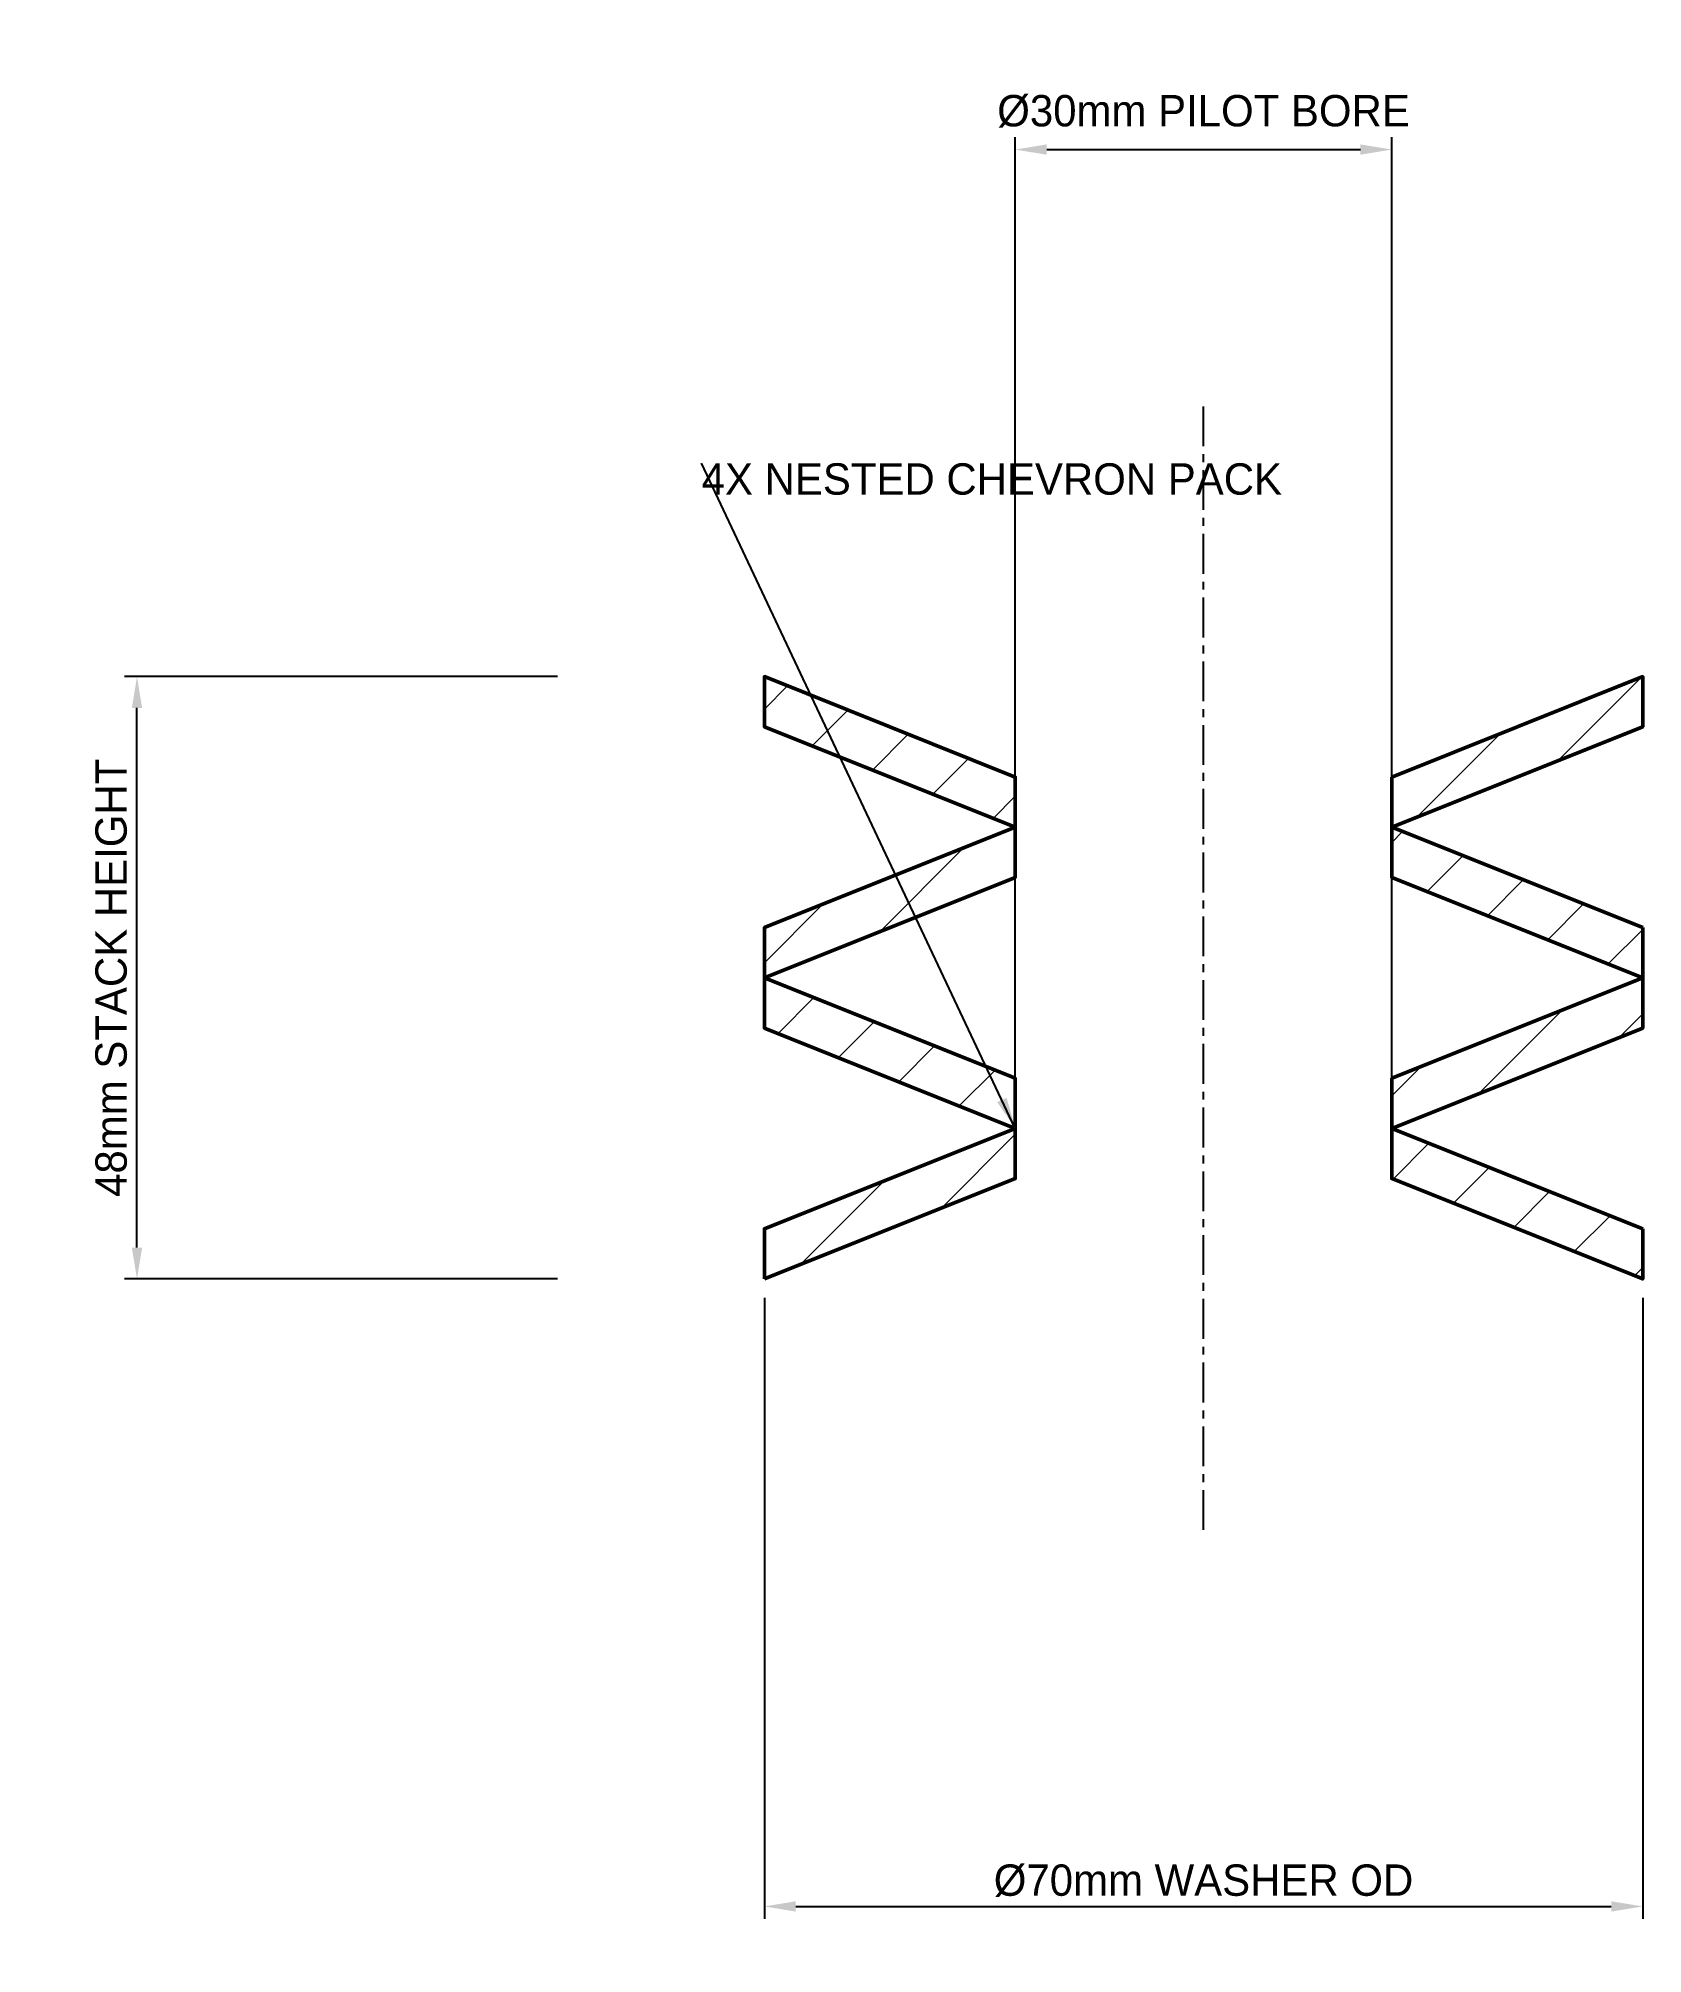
# Model space of a CAD drawing. Header units: metres. Extents: x -43 to 85, y -44 to 109.
import ezdxf

# ---------------------------------------------------------------- set-up
doc = ezdxf.new("R2010")
doc.units = ezdxf.units.M
doc.linetypes.add('CENTER', pattern=[5.08, 3.175, -0.635, 0.635, -0.635])
for name, color, linetype, lineweight in [('CENTERLINES', 7, 'CENTER', 25), ('DIMENSIONS', 7, 'Continuous', 25), ('GEOMETRY', 7, 'Continuous', 50), ('HATCH', 7, 'Continuous', 13)]:
    doc.layers.add(name, color=color, linetype=linetype, lineweight=lineweight)
doc.dimstyles.new('ENGINEERING_STYLE', dxfattribs={"dimtxt": 2.5, "dimasz": 2.5, "dimexe": 1, "dimexo": 1.5, "dimgap": 0.8, "dimtad": 1, "dimcen": 2.5, "dimazin": 3, "dimtfac": 1, "dimtmove": 0, "dimatfit": 3, "dimtfill": 1})

msp = doc.modelspace()

# ---------------------------------------------------------------- hatches: boundary and pattern name
at = {"layer": 'HATCH'}
h = msp.add_hatch(dxfattribs=at)
h.set_pattern_fill('ANSI31', scale=1.5)
h.paths.add_polyline_path([(35, 46), (15, 54), (15, 58), (35, 50)])
h = msp.add_hatch(dxfattribs=at)
h.set_pattern_fill('ANSI31', scale=1.5)
h.paths.add_polyline_path([(65, 50), (85, 58), (85, 54), (65, 46)])
h = msp.add_hatch(dxfattribs=at)
h.set_pattern_fill('ANSI31', scale=1.5)
h.paths.add_polyline_path([(15, 34), (35, 42), (35, 46), (15, 38)])
h = msp.add_hatch(dxfattribs=at)
h.set_pattern_fill('ANSI31', scale=1.5)
h.paths.add_polyline_path([(85, 38), (65, 46), (65, 42), (85, 34)])
h = msp.add_hatch(dxfattribs=at)
h.set_pattern_fill('ANSI31', scale=1.5)
h.paths.add_polyline_path([(35, 22), (15, 30), (15, 34), (35, 26)])
h = msp.add_hatch(dxfattribs=at)
h.set_pattern_fill('ANSI31', scale=1.5)
h.paths.add_polyline_path([(65, 26), (85, 34), (85, 30), (65, 22)])
h = msp.add_hatch(dxfattribs=at)
h.set_pattern_fill('ANSI31', scale=1.5)
h.paths.add_polyline_path([(15, 10), (35, 18), (35, 22), (15, 14)])
h = msp.add_hatch(dxfattribs=at)
h.set_pattern_fill('ANSI31', scale=1.5)
h.paths.add_polyline_path([(85, 14), (65, 22), (65, 18), (85, 10)])

# ---------------------------------------------------------------- linework, layer by layer
at = {"layer": 'CENTERLINES'}
msp.add_line((50, -10), (50, 80), dxfattribs=at)
at = {"layer": 'GEOMETRY'}
for points in [[(35, 46), (15, 54), (15, 58), (35, 50)], [(65, 50), (85, 58), (85, 54), (65, 46)], [(15, 34), (35, 42), (35, 46), (15, 38)], [(85, 38), (65, 46), (65, 42), (85, 34)], [(35, 22), (15, 30), (15, 34), (35, 26)], [(65, 26), (85, 34), (85, 30), (65, 22)], [(15, 10), (35, 18), (35, 22), (15, 14)], [(85, 14), (65, 22), (65, 18), (85, 10)]]:
    msp.add_lwpolyline(points, close=True, dxfattribs=at)

# ---------------------------------------------------------------- dimensions: what is measured, and where the dimension line sits
at = {"layer": 'DIMENSIONS'}
msp.add_linear_dim(base=(-35, 10), p1=(0, 10), p2=(0, 58), angle=90, text='48mm STACK HEIGHT', dimstyle='ENGINEERING_STYLE', dxfattribs=at).render()

# ---------------------------------------------------------------- next in the draw order: dimensions: what is measured, and where the dimension line sits
for base, p1, p2, text in [((35, 100), (35, 18), (65, 18), '%%C30mm PILOT BORE'), ((15, -40), (15, 10), (85, 10), '%%C70mm WASHER OD')]:
    msp.add_linear_dim(base=base, p1=p1, p2=p2, text=text, dimstyle='ENGINEERING_STYLE', dxfattribs=at).render()

# ---------------------------------------------------------------- next in the draw order: texts
at = {"layer": 'DIMENSIONS', "insert": (10, 75), "char_height": 2.5, "attachment_point": 1}
msp.add_mtext('4X NESTED CHEVRON PACK', dxfattribs=at)

# ---------------------------------------------------------------- next in the draw order: leaders
at = {"layer": 'DIMENSIONS'}
msp.add_leader([(35, 22), (10, 75)], dimstyle='ENGINEERING_STYLE', dxfattribs=at)

doc.saveas('drawing.dxf')
